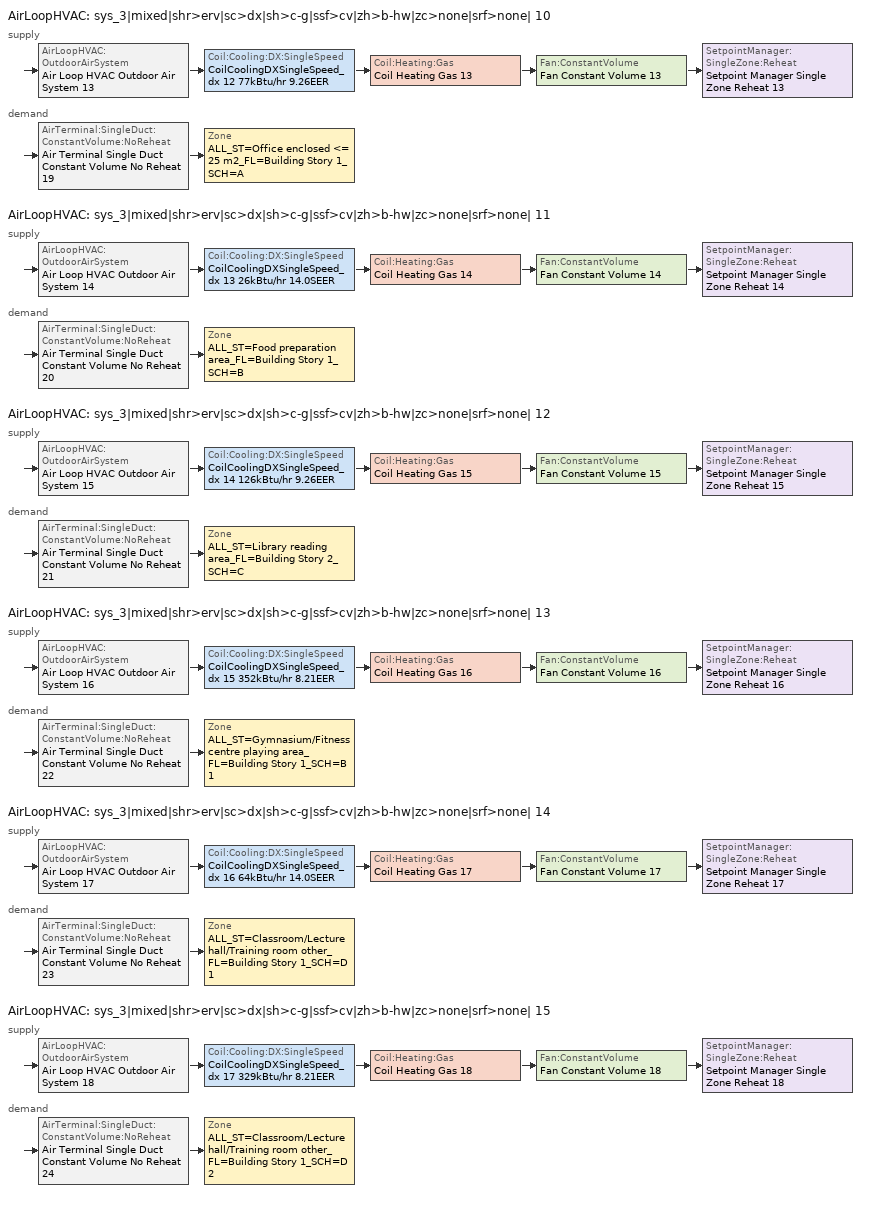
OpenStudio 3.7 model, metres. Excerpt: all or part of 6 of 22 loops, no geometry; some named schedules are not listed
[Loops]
AirLoopHVAC 'sys_3|mixed|shr>erv|sc>dx|sh>c-g|ssf>cv|zh>b-hw|zc>none|srf>none| 10'
 supply: AirLoopHVAC:OutdoorAirSystem 'Air Loop HVAC Outdoor Air System 13' > Coil:Cooling:DX:SingleSpeed 'CoilCoolingDXSingleSpeed_dx 12 77kBtu/hr 9.26EER' > Coil:Heating:Gas 'Coil Heating Gas 13' > Fan:ConstantVolume 'Fan Constant Volume 13' > SetpointManager:SingleZone:Reheat 'Setpoint Manager Single Zone Reheat 13'
 demand: AirTerminal:SingleDuct:ConstantVolume:NoReheat 'Air Terminal Single Duct Constant Volume No Reheat 19' > Zone 'ALL_ST=Office enclosed <= 25 m2_FL=Building Story 1_SCH=A'
AirLoopHVAC 'sys_3|mixed|shr>erv|sc>dx|sh>c-g|ssf>cv|zh>b-hw|zc>none|srf>none| 11'
 supply: AirLoopHVAC:OutdoorAirSystem 'Air Loop HVAC Outdoor Air System 14' > Coil:Cooling:DX:SingleSpeed 'CoilCoolingDXSingleSpeed_dx 13 26kBtu/hr 14.0SEER' > Coil:Heating:Gas 'Coil Heating Gas 14' > Fan:ConstantVolume 'Fan Constant Volume 14' > SetpointManager:SingleZone:Reheat 'Setpoint Manager Single Zone Reheat 14'
 demand: AirTerminal:SingleDuct:ConstantVolume:NoReheat 'Air Terminal Single Duct Constant Volume No Reheat 20' > Zone 'ALL_ST=Food preparation area_FL=Building Story 1_SCH=B'
AirLoopHVAC 'sys_3|mixed|shr>erv|sc>dx|sh>c-g|ssf>cv|zh>b-hw|zc>none|srf>none| 12'
 supply: AirLoopHVAC:OutdoorAirSystem 'Air Loop HVAC Outdoor Air System 15' > Coil:Cooling:DX:SingleSpeed 'CoilCoolingDXSingleSpeed_dx 14 126kBtu/hr 9.26EER' > Coil:Heating:Gas 'Coil Heating Gas 15' > Fan:ConstantVolume 'Fan Constant Volume 15' > SetpointManager:SingleZone:Reheat 'Setpoint Manager Single Zone Reheat 15'
 demand: AirTerminal:SingleDuct:ConstantVolume:NoReheat 'Air Terminal Single Duct Constant Volume No Reheat 21' > Zone 'ALL_ST=Library reading area_FL=Building Story 2_SCH=C'
AirLoopHVAC 'sys_3|mixed|shr>erv|sc>dx|sh>c-g|ssf>cv|zh>b-hw|zc>none|srf>none| 13'
 supply: AirLoopHVAC:OutdoorAirSystem 'Air Loop HVAC Outdoor Air System 16' > Coil:Cooling:DX:SingleSpeed 'CoilCoolingDXSingleSpeed_dx 15 352kBtu/hr 8.21EER' > Coil:Heating:Gas 'Coil Heating Gas 16' > Fan:ConstantVolume 'Fan Constant Volume 16' > SetpointManager:SingleZone:Reheat 'Setpoint Manager Single Zone Reheat 16'
 demand: AirTerminal:SingleDuct:ConstantVolume:NoReheat 'Air Terminal Single Duct Constant Volume No Reheat 22' > Zone 'ALL_ST=Gymnasium/Fitness centre playing area_FL=Building Story 1_SCH=B 1'
AirLoopHVAC 'sys_3|mixed|shr>erv|sc>dx|sh>c-g|ssf>cv|zh>b-hw|zc>none|srf>none| 14'
 supply: AirLoopHVAC:OutdoorAirSystem 'Air Loop HVAC Outdoor Air System 17' > Coil:Cooling:DX:SingleSpeed 'CoilCoolingDXSingleSpeed_dx 16 64kBtu/hr 14.0SEER' > Coil:Heating:Gas 'Coil Heating Gas 17' > Fan:ConstantVolume 'Fan Constant Volume 17' > SetpointManager:SingleZone:Reheat 'Setpoint Manager Single Zone Reheat 17'
 demand: AirTerminal:SingleDuct:ConstantVolume:NoReheat 'Air Terminal Single Duct Constant Volume No Reheat 23' > Zone 'ALL_ST=Classroom/Lecture hall/Training room other_FL=Building Story 1_SCH=D 1'
AirLoopHVAC 'sys_3|mixed|shr>erv|sc>dx|sh>c-g|ssf>cv|zh>b-hw|zc>none|srf>none| 15'
 supply: AirLoopHVAC:OutdoorAirSystem 'Air Loop HVAC Outdoor Air System 18' > Coil:Cooling:DX:SingleSpeed 'CoilCoolingDXSingleSpeed_dx 17 329kBtu/hr 8.21EER' > Coil:Heating:Gas 'Coil Heating Gas 18' > Fan:ConstantVolume 'Fan Constant Volume 18' > SetpointManager:SingleZone:Reheat 'Setpoint Manager Single Zone Reheat 18'
 demand: AirTerminal:SingleDuct:ConstantVolume:NoReheat 'Air Terminal Single Duct Constant Volume No Reheat 24' > Zone 'ALL_ST=Classroom/Lecture hall/Training room other_FL=Building Story 1_SCH=D 2'
[Sizing:Zone] Zone Cooling Design Supply Air Temperature Input Method=TemperatureDifference; Zone Cooling Design Supply Air Temperature {C}=14; Zone Cooling Design Supply Air Temperature Difference {deltaC}=11; Zone Heating Design Supply Air Temperature Input Method=TemperatureDifference; Zone Heating Design Supply Air Temperature {C}=40; Zone Heating Design Supply Air Temperature Difference {deltaC}=21; Zone Cooling Design Supply Air Humidity Ratio {kg-H2O/kg-air}=0.0085; Zone Heating Design Supply Air Humidity Ratio {kg-H2O/kg-air}=0.008; Zone Heating Sizing Factor=1.3; Zone Cooling Sizing Factor=1.1; Cooling Design Air Flow Method=DesignDay; Heating Design Air Flow Method=DesignDay; Account for Dedicated Outdoor Air System=No; Dedicated Outdoor Air System Control Strategy=NeutralSupplyAir; Dedicated Outdoor Air Low Setpoint Temperature for Design {C}=autosize; Dedicated Outdoor Air High Setpoint Temperature for Design {C}=autosize; Zone Load Sizing Method=Sensible Load Only No Latent Load; Zone Latent Cooling Design Supply Air Humidity Ratio Input Method=HumidityRatioDifference; Zone Cooling Design Supply Air Humidity Ratio Difference {kgWater/kgDryAir}=0.005; Zone Latent Heating Design Supply Air Humidity Ratio Input Method=HumidityRatioDifference; Zone Humidification Design Supply Air Humidity Ratio Difference {kgWater/kgDryAir}=0.005
ALL_ST=Office enclosed <= 25 m2_FL=Building Story 1_SCH=A; ALL_ST=Food preparation area_FL=Building Story 1_SCH=B; ALL_ST=Library reading area_FL=Building Story 2_SCH=C; ALL_ST=Gymnasium/Fitness centre playing area_FL=Building Story 1_SCH=B 1; ALL_ST=Classroom/Lecture hall/Training room other_FL=Building Story 1_SCH=D 1; ALL_ST=Classroom/Lecture hall/Training room other_FL=Building Story 1_SCH=D 2
[Zone equipment]
ALL_ST=Office enclosed <= 25 m2_FL=Building Story 1_SCH=A: Zone HVAC Baseboard Convective Water 19, Air Terminal Single Duct Constant Volume No Reheat 19
ALL_ST=Food preparation area_FL=Building Story 1_SCH=B: Zone HVAC Baseboard Convective Water 20, Air Terminal Single Duct Constant Volume No Reheat 20
ALL_ST=Library reading area_FL=Building Story 2_SCH=C: Zone HVAC Baseboard Convective Water 21, Air Terminal Single Duct Constant Volume No Reheat 21
ALL_ST=Gymnasium/Fitness centre playing area_FL=Building Story 1_SCH=B 1: Zone HVAC Baseboard Convective Water 22, Air Terminal Single Duct Constant Volume No Reheat 22
ALL_ST=Classroom/Lecture hall/Training room other_FL=Building Story 1_SCH=D 1: Zone HVAC Baseboard Convective Water 23, Air Terminal Single Duct Constant Volume No Reheat 23
ALL_ST=Classroom/Lecture hall/Training room other_FL=Building Story 1_SCH=D 2: Zone HVAC Baseboard Convective Water 24, Air Terminal Single Duct Constant Volume No Reheat 24
[AirLoopHVAC] Design Supply Air Flow Rate {m3/s}=autosize; Design Return Air Flow Fraction of Supply Air Flow=1
Name | Availability Schedule
sys_3|mixed|shr>erv|sc>dx|sh>c-g|ssf>cv|zh>b-hw|zc>none|srf>none| 10 | sys_3|mixed|shr>none|sc>dx|sh>c-g|ssf>cv|zh>b-hw|zc>none|srf>none| 10 Occ Sch
sys_3|mixed|shr>erv|sc>dx|sh>c-g|ssf>cv|zh>b-hw|zc>none|srf>none| 11 | sys_3|mixed|shr>none|sc>dx|sh>c-g|ssf>cv|zh>b-hw|zc>none|srf>none| 11 Occ Sch
sys_3|mixed|shr>erv|sc>dx|sh>c-g|ssf>cv|zh>b-hw|zc>none|srf>none| 12 | sys_3|mixed|shr>none|sc>dx|sh>c-g|ssf>cv|zh>b-hw|zc>none|srf>none| 12 Occ Sch
sys_3|mixed|shr>erv|sc>dx|sh>c-g|ssf>cv|zh>b-hw|zc>none|srf>none| 13 | sys_3|mixed|shr>none|sc>dx|sh>c-g|ssf>cv|zh>b-hw|zc>none|srf>none| 13 Occ Sch
sys_3|mixed|shr>erv|sc>dx|sh>c-g|ssf>cv|zh>b-hw|zc>none|srf>none| 14 | sys_3|mixed|shr>none|sc>dx|sh>c-g|ssf>cv|zh>b-hw|zc>none|srf>none| 14 Occ Sch
sys_3|mixed|shr>erv|sc>dx|sh>c-g|ssf>cv|zh>b-hw|zc>none|srf>none| 15 | sys_3|mixed|shr>none|sc>dx|sh>c-g|ssf>cv|zh>b-hw|zc>none|srf>none| 15 Occ Sch
[Sizing:System] Type of Load to Size On=Sensible; Design Outdoor Air Flow Rate {m3/s}=Autosize; Central Heating Maximum System Air Flow Ratio=1; Preheat Design Temperature {C}=7; Preheat Design Humidity Ratio {kg-H2O/kg-Air}=0.008; Precool Design Temperature {C}=13; Precool Design Humidity Ratio {kg-H2O/kg-Air}=0.008; Central Cooling Design Supply Air Temperature {C}=13; Central Heating Design Supply Air Temperature {C}=43; Sizing Option=NonCoincident; 100% Outdoor Air in Cooling=No; 100% Outdoor Air in Heating=No; Central Cooling Design Supply Air Humidity Ratio {kg-H2O/kg-Air}=0.0085; Central Heating Design Supply Air Humidity Ratio {kg-H2O/kg-Air}=0.008; Cooling Design Air Flow Method=DesignDay; Cooling Design Air Flow Rate {m3/s}=0; Heating Design Air Flow Method=DesignDay; Heating Design Air Flow Rate {m3/s}=0; System Outdoor Air Method=ZoneSum; Zone Maximum Outdoor Air Fraction=1; Cooling Supply Air Flow Rate Per Floor Area {m3/s-m2}=0.00996765; Cooling Fraction of Autosized Cooling Supply Air Flow Rate=1; Cooling Supply Air Flow Rate Per Unit Cooling Capacity {m3/s-W}=3.94755e-05; Heating Supply Air Flow Rate Per Floor Area {m3/s-m2}=0.00996765; Heating Fraction of Autosized Heating Supply Air Flow Rate=1; Heating Fraction of Autosized Cooling Supply Air Flow Rate=1; Heating Supply Air Flow Rate Per Unit Heating Capacity {m3/s-W}=3.15882e-05; Cooling Design Capacity Method=CoolingDesignCapacity; Cooling Design Capacity {W}=autosize; Cooling Design Capacity Per Floor Area {W/m2}=234.7; Fraction of Autosized Cooling Design Capacity=1; Heating Design Capacity Method=HeatingDesignCapacity; Heating Design Capacity {W}=autosize; Heating Design Capacity Per Floor Area {W/m2}=157; Fraction of Autosized Heating Design Capacity=1; Central Cooling Capacity Control Method=OnOff; Occupant Diversity=autosize
sys_3|mixed|shr>erv|sc>dx|sh>c-g|ssf>cv|zh>b-hw|zc>none|srf>none| 10; sys_3|mixed|shr>erv|sc>dx|sh>c-g|ssf>cv|zh>b-hw|zc>none|srf>none| 11; sys_3|mixed|shr>erv|sc>dx|sh>c-g|ssf>cv|zh>b-hw|zc>none|srf>none| 12; sys_3|mixed|shr>erv|sc>dx|sh>c-g|ssf>cv|zh>b-hw|zc>none|srf>none| 13; sys_3|mixed|shr>erv|sc>dx|sh>c-g|ssf>cv|zh>b-hw|zc>none|srf>none| 14; sys_3|mixed|shr>erv|sc>dx|sh>c-g|ssf>cv|zh>b-hw|zc>none|srf>none| 15
[Fan:ConstantVolume] Availability Schedule=Always On Discrete; Fan Total Efficiency=0.39975; Pressure Rise {Pa}=640; Maximum Flow Rate {m3/s}=AutoSize; Motor Efficiency=0.615
Fan Constant Volume 13; Fan Constant Volume 14; Fan Constant Volume 15; Fan Constant Volume 16; Fan Constant Volume 17; Fan Constant Volume 18
[Coil:Cooling:DX:SingleSpeed] Availability Schedule=Always On Discrete; Rated Total Cooling Capacity {W}=autosize; Rated Sensible Heat Ratio=autosize; Rated Air Flow Rate {m3/s}=autosize; Rated Evaporator Fan Power Per Volume Flow Rate 2017 {W/(m3/s)}=773.3; Rated Evaporator Fan Power Per Volume Flow Rate 2023 {W/(m3/s)}=934.4; Total Cooling Capacity Function of Temperature Curve=DXCOOL-NECB2011-REF-CAPFT; Total Cooling Capacity Function of Flow Fraction Curve=DXCOOL-NECB2011-REF-CAPFFLOW; Energy Input Ratio Function of Temperature Curve=DXCOOL-NECB2011-REF-COOLEIRFT; Energy Input Ratio Function of Flow Fraction Curve=DXCOOL-NECB2011-REF-COOLEIRFFLOW; Part Load Fraction Correlation Curve=DXCOOL-NECB2011-REF-COOLPLFFPLR; Minimum Outdoor Dry-Bulb Temperature for Compressor Operation {C}=-25; Nominal Time for Condensate Removal to Begin {s}=0; Ratio of Initial Moisture Evaporation Rate and Steady State Latent Capacity=0; Maximum Cycling Rate {cycles/hr}=0; Latent Capacity Time Constant {s}=0; Condenser Type=AirCooled; Evaporative Condenser Effectiveness=0.9; Evaporative Condenser Air Flow Rate {m3/s}=autosize; Evaporative Condenser Pump Rated Power Consumption {W}=autosize; Crankcase Heater Capacity {W}=0; Maximum Outdoor Dry-Bulb Temperature for Crankcase Heater Operation {C}=10; Basin Heater Capacity {W/K}=0; Basin Heater Setpoint Temperature {C}=2
Name | Rated COP {W/W}
CoilCoolingDXSingleSpeed_dx 12 77kBtu/hr 9.26EER; CoilCoolingDXSingleSpeed_dx 14 126kBtu/hr 9.26EER | 3.22027
CoilCoolingDXSingleSpeed_dx 13 26kBtu/hr 14.0SEER; CoilCoolingDXSingleSpeed_dx 16 64kBtu/hr 14.0SEER | 3.8248
CoilCoolingDXSingleSpeed_dx 15 352kBtu/hr 8.21EER; CoilCoolingDXSingleSpeed_dx 17 329kBtu/hr 8.21EER | 2.87058
[Coil:Heating:Gas] Availability Schedule=Always On Discrete; Nominal Capacity {W}=AutoSize; On Cycle Parasitic Electric Load {W}=0; Part Load Fraction Correlation Curve=FURNACE-EFFPLR-NECB2011; Off Cycle Parasitic Gas Load {W}=0
Name | Gas Burner Efficiency
Coil Heating Gas 13; Coil Heating Gas 14 | 0.924
Coil Heating Gas 15; Coil Heating Gas 16; Coil Heating Gas 17; Coil Heating Gas 18 | 0.81
[Controller:OutdoorAir] Minimum Outdoor Air Flow Rate {m3/s}=autosize; Maximum Outdoor Air Flow Rate {m3/s}=Autosize; Economizer Control Action Type=ModulateFlow; Lockout Type=NoLockout; Minimum Limit Type=FixedMinimum; High Humidity Control=No; Heat Recovery Bypass Control Type=BypassWhenOAFlowGreaterThanMinimum; Economizer Operation Staging=InterlockedWithMechanicalCooling
Name | Economizer Control Type | Minimum Outdoor Air Schedule | Controller Mechanical Ventilation | Economizer Maximum Limit Dry-Bulb Temperature {C} | Economizer Maximum Limit Enthalpy {J/kg} | Economizer Minimum Limit Dry-Bulb Temperature {C}
Controller Outdoor Air 13 | DifferentialEnthalpy | sys_3|mixed|shr>none|sc>dx|sh>c-g|ssf>cv|zh>b-hw|zc>none|srf>none| 10 Occ Sch | Controller Mechanical Ventilation 13
Controller Outdoor Air 14 | NoEconomizer | sys_3|mixed|shr>none|sc>dx|sh>c-g|ssf>cv|zh>b-hw|zc>none|srf>none| 11 Occ Sch | Controller Mechanical Ventilation 14 | 28 | 64000 | -100
Controller Outdoor Air 15 | DifferentialEnthalpy | sys_3|mixed|shr>none|sc>dx|sh>c-g|ssf>cv|zh>b-hw|zc>none|srf>none| 12 Occ Sch | Controller Mechanical Ventilation 15
Controller Outdoor Air 16 | DifferentialEnthalpy | sys_3|mixed|shr>none|sc>dx|sh>c-g|ssf>cv|zh>b-hw|zc>none|srf>none| 13 Occ Sch | Controller Mechanical Ventilation 16
Controller Outdoor Air 17 | NoEconomizer | sys_3|mixed|shr>none|sc>dx|sh>c-g|ssf>cv|zh>b-hw|zc>none|srf>none| 14 Occ Sch | Controller Mechanical Ventilation 17 | 28 | 64000 | -100
Controller Outdoor Air 18 | DifferentialEnthalpy | sys_3|mixed|shr>none|sc>dx|sh>c-g|ssf>cv|zh>b-hw|zc>none|srf>none| 15 Occ Sch | Controller Mechanical Ventilation 18
[Controller:MechanicalVentilation] Availability Schedule=Always On Discrete; System Outdoor Air Method=ZoneSum
Controller Mechanical Ventilation 13; Controller Mechanical Ventilation 14; Controller Mechanical Ventilation 15; Controller Mechanical Ventilation 16; Controller Mechanical Ventilation 17; Controller Mechanical Ventilation 18
[AirLoopHVAC:OutdoorAirSystem]
Name | Controller
Air Loop HVAC Outdoor Air System 13 | Controller Outdoor Air 13
Air Loop HVAC Outdoor Air System 14 | Controller Outdoor Air 14
Air Loop HVAC Outdoor Air System 15 | Controller Outdoor Air 15
Air Loop HVAC Outdoor Air System 16 | Controller Outdoor Air 16
Air Loop HVAC Outdoor Air System 17 | Controller Outdoor Air 17
Air Loop HVAC Outdoor Air System 18 | Controller Outdoor Air 18
[SetpointManager:SingleZone:Reheat] Minimum Supply Air Temperature {C}=13; Maximum Supply Air Temperature {C}=43
Name | Control Zone | Setpoint Node or NodeList
Setpoint Manager Single Zone Reheat 13 | ALL_ST=Office enclosed <= 25 m2_FL=Building Story 1_SCH=A | sys_3|mixed|shr>erv|sc>dx|sh>c-g|ssf>cv|zh>b-hw|zc>none|srf>none| 10 Supply Outlet Node
Setpoint Manager Single Zone Reheat 14 | ALL_ST=Food preparation area_FL=Building Story 1_SCH=B | sys_3|mixed|shr>erv|sc>dx|sh>c-g|ssf>cv|zh>b-hw|zc>none|srf>none| 11 Supply Outlet Node
Setpoint Manager Single Zone Reheat 15 | ALL_ST=Library reading area_FL=Building Story 2_SCH=C | sys_3|mixed|shr>erv|sc>dx|sh>c-g|ssf>cv|zh>b-hw|zc>none|srf>none| 12 Supply Outlet Node
Setpoint Manager Single Zone Reheat 16 | ALL_ST=Gymnasium/Fitness centre playing area_FL=Building Story 1_SCH=B 1 | sys_3|mixed|shr>erv|sc>dx|sh>c-g|ssf>cv|zh>b-hw|zc>none|srf>none| 13 Supply Outlet Node
Setpoint Manager Single Zone Reheat 17 | ALL_ST=Classroom/Lecture hall/Training room other_FL=Building Story 1_SCH=D 1 | sys_3|mixed|shr>erv|sc>dx|sh>c-g|ssf>cv|zh>b-hw|zc>none|srf>none| 14 Supply Outlet Node
Setpoint Manager Single Zone Reheat 18 | ALL_ST=Classroom/Lecture hall/Training room other_FL=Building Story 1_SCH=D 2 | sys_3|mixed|shr>erv|sc>dx|sh>c-g|ssf>cv|zh>b-hw|zc>none|srf>none| 15 Supply Outlet Node
[AirTerminal:SingleDuct:ConstantVolume:NoReheat] Availability Schedule=Always On Discrete; Maximum Air Flow Rate {m3/s}=AutoSize
Air Terminal Single Duct Constant Volume No Reheat 19; Air Terminal Single Duct Constant Volume No Reheat 20; Air Terminal Single Duct Constant Volume No Reheat 21; Air Terminal Single Duct Constant Volume No Reheat 22; Air Terminal Single Duct Constant Volume No Reheat 23; Air Terminal Single Duct Constant Volume No Reheat 24
[Schedule:Ruleset]
Name | Default Day Schedule | Summer Design Day Schedule | Winter Design Day Schedule
sys_3|mixed|shr>none|sc>dx|sh>c-g|ssf>cv|zh>b-hw|zc>none|srf>none| 10 Occ Sch | sys_3|mixed|shr>none|sc>dx|sh>c-g|ssf>cv|zh>b-hw|zc>none|srf>none| 10 Occ Sch Default | sys_3|mixed|shr>none|sc>dx|sh>c-g|ssf>cv|zh>b-hw|zc>none|srf>none| 10 Occ Sch Summer Design Day | sys_3|mixed|shr>none|sc>dx|sh>c-g|ssf>cv|zh>b-hw|zc>none|srf>none| 10 Occ Sch Winter Design Day
sys_3|mixed|shr>none|sc>dx|sh>c-g|ssf>cv|zh>b-hw|zc>none|srf>none| 11 Occ Sch | sys_3|mixed|shr>none|sc>dx|sh>c-g|ssf>cv|zh>b-hw|zc>none|srf>none| 11 Occ Sch Default | sys_3|mixed|shr>none|sc>dx|sh>c-g|ssf>cv|zh>b-hw|zc>none|srf>none| 11 Occ Sch Summer Design Day | sys_3|mixed|shr>none|sc>dx|sh>c-g|ssf>cv|zh>b-hw|zc>none|srf>none| 11 Occ Sch Winter Design Day
sys_3|mixed|shr>none|sc>dx|sh>c-g|ssf>cv|zh>b-hw|zc>none|srf>none| 12 Occ Sch | sys_3|mixed|shr>none|sc>dx|sh>c-g|ssf>cv|zh>b-hw|zc>none|srf>none| 12 Occ Sch Default | sys_3|mixed|shr>none|sc>dx|sh>c-g|ssf>cv|zh>b-hw|zc>none|srf>none| 12 Occ Sch Summer Design Day | sys_3|mixed|shr>none|sc>dx|sh>c-g|ssf>cv|zh>b-hw|zc>none|srf>none| 12 Occ Sch Winter Design Day
sys_3|mixed|shr>none|sc>dx|sh>c-g|ssf>cv|zh>b-hw|zc>none|srf>none| 13 Occ Sch | sys_3|mixed|shr>none|sc>dx|sh>c-g|ssf>cv|zh>b-hw|zc>none|srf>none| 13 Occ Sch Default | sys_3|mixed|shr>none|sc>dx|sh>c-g|ssf>cv|zh>b-hw|zc>none|srf>none| 13 Occ Sch Summer Design Day | sys_3|mixed|shr>none|sc>dx|sh>c-g|ssf>cv|zh>b-hw|zc>none|srf>none| 13 Occ Sch Winter Design Day
sys_3|mixed|shr>none|sc>dx|sh>c-g|ssf>cv|zh>b-hw|zc>none|srf>none| 14 Occ Sch | sys_3|mixed|shr>none|sc>dx|sh>c-g|ssf>cv|zh>b-hw|zc>none|srf>none| 14 Occ Sch Default | sys_3|mixed|shr>none|sc>dx|sh>c-g|ssf>cv|zh>b-hw|zc>none|srf>none| 14 Occ Sch Summer Design Day | sys_3|mixed|shr>none|sc>dx|sh>c-g|ssf>cv|zh>b-hw|zc>none|srf>none| 14 Occ Sch Winter Design Day
sys_3|mixed|shr>none|sc>dx|sh>c-g|ssf>cv|zh>b-hw|zc>none|srf>none| 15 Occ Sch | sys_3|mixed|shr>none|sc>dx|sh>c-g|ssf>cv|zh>b-hw|zc>none|srf>none| 15 Occ Sch Default | sys_3|mixed|shr>none|sc>dx|sh>c-g|ssf>cv|zh>b-hw|zc>none|srf>none| 15 Occ Sch Summer Design Day | sys_3|mixed|shr>none|sc>dx|sh>c-g|ssf>cv|zh>b-hw|zc>none|srf>none| 15 Occ Sch Winter Design Day
[Schedule:Day]
sys_3|mixed|shr>none|sc>dx|sh>c-g|ssf>cv|zh>b-hw|zc>none|srf>none| 10 Occ Sch Default: 8, 0, 0, 19, 0, 1, 24, 0, 0
sys_3|mixed|shr>none|sc>dx|sh>c-g|ssf>cv|zh>b-hw|zc>none|srf>none| 10 Occ Sch Winter Design Day; sys_3|mixed|shr>none|sc>dx|sh>c-g|ssf>cv|zh>b-hw|zc>none|srf>none| 10 Occ Sch Summer Design Day; sys_3|mixed|shr>none|sc>dx|sh>c-g|ssf>cv|zh>b-hw|zc>none|srf>none| 11 Occ Sch Winter Design Day; sys_3|mixed|shr>none|sc>dx|sh>c-g|ssf>cv|zh>b-hw|zc>none|srf>none| 11 Occ Sch Summer Design Day: 24, 0, 1
sys_3|mixed|shr>none|sc>dx|sh>c-g|ssf>cv|zh>b-hw|zc>none|srf>none| 11 Occ Sch Default: 1, 0, 1, 10, 0, 0, 24, 0, 1
[Schedule:Rule] Date Specification Type=DateRange; Start Month=1; End Month=12
Name | Schedule Ruleset | Rule Order | Day Schedule | Apply Sunday | Apply Saturday | Start Day | End Day
Schedule Rule 85 | sys_3|mixed|shr>none|sc>dx|sh>c-g|ssf>cv|zh>b-hw|zc>none|srf>none| 10 Occ Sch | 0 | Schedule Day 103 | Yes | Yes | 1 | 31
Schedule Rule 86 | sys_3|mixed|shr>none|sc>dx|sh>c-g|ssf>cv|zh>b-hw|zc>none|srf>none| 11 Occ Sch | 1 | Schedule Day 104 | Yes |  | 1 | 31
Schedule Rule 87 | sys_3|mixed|shr>none|sc>dx|sh>c-g|ssf>cv|zh>b-hw|zc>none|srf>none| 11 Occ Sch | 0 | Schedule Day 105 |  | Yes | 7 | 30
[Schedule:Constant]
Always On Discrete: Value=1
[Curve:Biquadratic] Minimum Value of x=13; Maximum Value of x=24; Minimum Value of y=24; Maximum Value of y=46
Name | Coefficient1 Constant | Coefficient2 x | Coefficient3 x**2 | Coefficient4 y | Coefficient5 y**2 | Coefficient6 x*y
DXCOOL-NECB2011-REF-CAPFT | 0.867905 | 0.0142459 | 0.00055436 | -0.0075575 | 3.3e-05 | -0.0001918
DXCOOL-NECB2011-REF-COOLEIRFT | 0.114171 | 0.0281822 | -0.0004199 | 0.0214108 | 0.000161028 | -0.000679104
[Curve:Quadratic] Minimum Value of x=0.5; Maximum Value of x=1.5
Name | Coefficient1 Constant | Coefficient2 x | Coefficient3 x**2
DXCOOL-NECB2011-REF-CAPFFLOW | 0.8 | 0.2 | 0
DXCOOL-NECB2011-REF-COOLEIRFFLOW | 1.1552 | -0.1808 | 0.0256
[Curve:Cubic] Maximum Value of x=1
Name | Coefficient1 Constant | Coefficient2 x | Coefficient3 x**2 | Coefficient4 x**3 | Minimum Value of x
DXCOOL-NECB2011-REF-COOLPLFFPLR | 0.0277 | 4.9151 | -8.184 | 4.2702 | 0.7
FURNACE-EFFPLR-NECB2011 | 0.722 | 0.8211 | -1.0396 | 0.5 | 0
